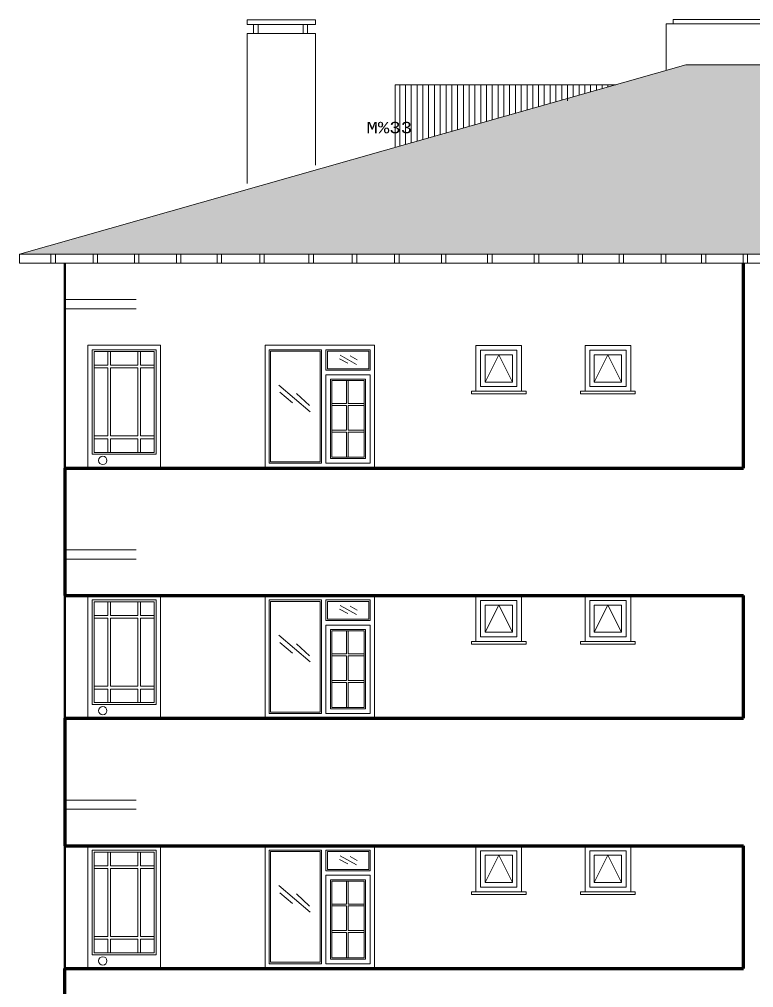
# Model space of a CAD drawing. Header units: millimetres. Extents: x 35860 to 71103, y -11298 to -8385.
# Drawn here: x 59763 to 60569, y -10119 to -9055 of the extents above; entities that cross this region are included whole.
import ezdxf
from ezdxf.enums import TextEntityAlignment as Align

# ---------------------------------------------------------------- set-up
doc = ezdxf.new("R2010")
doc.units = ezdxf.units.MM
doc.header["$MEASUREMENT"] = 0
doc.layers.get('0').update_dxf_attribs({"lineweight": 15})
for name, color, linetype, lineweight in [('02', 2, 'Continuous', 20), ('03_Yazı', 1, 'Continuous', 30), ('05', 4, 'Continuous', 50), ('07', 3, 'Continuous', 70)]:
    doc.layers.add(name, color=color, linetype=linetype, lineweight=lineweight)
doc.styles.add('C', font='')
doc.styles.get('C').set_extended_font_data('Courier New Tur')

msp = doc.modelspace()

# ---------------------------------------------------------------- hatches: boundary and pattern name
h = msp.add_hatch()
h.set_pattern_fill('AR-RSHKE,_O', color=256, scale=0.075)
h.set_pattern_definition([(0, (-8.576, 0), (48.5775, 22.86), [11.43, -9.525, 13.335, -5.715, 17.145, -7.62]), (0, (2.854, 0.952), (48.5775, 22.86), [9.525, -36.195, 7.62, -11.43]), (0, (25.714, -1.429), (48.5775, 22.86), [5.715, -59.055]), (90, (-8.576, 0), (-16.1925, 22.86), [21.9075, -69.5325]), (90, (2.854, 0), (-16.1925, 22.86), [21.43125, -70.00875]), (90, (12.379, 0), (-16.1925, 22.86), [20.0025, -71.4375]), (90, (25.714, -1.429), (-16.1925, 22.86), [21.9075, -69.5325]), (90, (31.429, -1.429), (-16.1925, 22.86), [21.9075, -69.5325]), (90, (48.574, 0), (-16.1925, 22.86), [20.955, -70.485])])
h.paths.add_polyline_path([(60732.1, -9105.4), (60494.8, -9105.4), (59763.2, -9313.4), (61413.5, -9313.4)])

# ---------------------------------------------------------------- linework, layer by layer
for p, q in [((60013.2, -9055.9), (60013.2, -9060.9)), ((60013.2, -9055.9), (60088.2, -9055.9)), ((60013.2, -9060.9), (60088.2, -9060.9)), ((60020.2, -9070.9), (60020.2, -9060.9)), ((60025.2, -9070.9), (60025.2, -9060.9)), ((60074.6, -9070.9), (60074.6, -9060.9)), ((60079.6, -9070.9), (60079.6, -9060.9)), ((60088.2, -9055.9), (60088.2, -9060.9)), ((60013.2, -9070.9), (60088.2, -9070.9)), ((60013.2, -9070.9), (60013.2, -9235.9)), ((60088.2, -9070.9), (60088.2, -9215.7)), ((60494.8, -9105.4), (59763.2, -9313.4)), ((60494.8, -9105.4), (60732.1, -9105.4)), ((59763.2, -9323.4), (59763.2, -9313.4)), ((59763.2, -9313.4), (61413.5, -9313.4)), ((59797.7, -9323.4), (59797.7, -9313.4)), ((59802.7, -9323.4), (59802.7, -9313.4)), ((59844.1, -9323.4), (59844.1, -9313.4)), ((59849.1, -9323.4), (59849.1, -9313.4)), ((59889.5, -9323.4), (59889.5, -9313.4)), ((59894.5, -9323.4), (59894.5, -9313.4)), ((59935.6, -9323.4), (59935.6, -9313.4)), ((59940.6, -9323.4), (59940.6, -9313.4)), ((59980.2, -9323.4), (59980.2, -9313.4)), ((59985.2, -9323.4), (59985.2, -9313.4)), ((60027, -9323.4), (60027, -9313.4)), ((60032, -9323.4), (60032, -9313.4)), ((60081, -9323.4), (60081, -9313.4)), ((60086, -9323.4), (60086, -9313.4)), ((60128.7, -9323.4), (60128.7, -9313.4)), ((60133.7, -9323.4), (60133.7, -9313.4)), ((60175.1, -9323.4), (60175.1, -9313.4)), ((60180.1, -9323.4), (60180.1, -9313.4)), ((60226.5, -9323.4), (60226.5, -9313.4)), ((60231.5, -9323.4), (60231.5, -9313.4)), ((60277.1, -9323.4), (60277.1, -9313.4)), ((60282.1, -9323.4), (60282.1, -9313.4)), ((60328.5, -9323.4), (60328.5, -9313.4)), ((60333.5, -9323.4), (60333.5, -9313.4)), ((60376.6, -9323.4), (60376.6, -9313.4)), ((60381.6, -9323.4), (60381.6, -9313.4)), ((60421.5, -9323.4), (60421.5, -9313.4)), ((60426.5, -9323.4), (60426.5, -9313.4)), ((60467.9, -9323.4), (60467.9, -9313.4)), ((60472.9, -9323.4), (60472.9, -9313.4)), ((60512, -9323.4), (60512, -9313.4)), ((60517, -9323.4), (60517, -9313.4)), ((60557.7, -9323.4), (60557.7, -9313.4)), ((60562.7, -9323.4), (60562.7, -9313.4)), ((59813.2, -9323.4), (59763.2, -9323.4)), ((61363.5, -9323.4), (59813.2, -9323.4)), ((60813.2, -9323.4), (59913.2, -9323.4)), ((59813.2, -9363.4), (59891.4, -9363.4)), ((59813.2, -9373.4), (59891.4, -9373.4)), ((59838.2, -9413.4), (59918.2, -9413.4)), ((59838.2, -9413.4), (59918.2, -9413.4)), ((59838.2, -9413.4), (59918.2, -9413.4)), ((59838.2, -9413.4), (59838.2, -9548.4)), ((59918.2, -9548.4), (59918.2, -9413.4)), ((59918.2, -9548.4), (59918.2, -9413.4)), ((59918.2, -9548), (59918.2, -9413.4)), ((59918.2, -9413.4), (59918.2, -9548.4)), ((59918.2, -9413.4), (59918.2, -9548.4)), ((59918.2, -9413.4), (59918.2, -9548.4)), ((60033.2, -9548.4), (60033.2, -9413.4)), ((60033.2, -9548.4), (60033.2, -9413.4)), ((60033.2, -9548), (60033.2, -9413.4)), ((60033.2, -9413.4), (60153.2, -9413.4)), ((60053.2, -9413.4), (60153.2, -9413.4)), ((60053.2, -9413.4), (60153.2, -9413.4)), ((60153.2, -9413.4), (60153.2, -9548.4)), ((60153.2, -9413.4), (60153.2, -9545.9)), ((60153.2, -9548.4), (60153.2, -9413.4)), ((60153.2, -9413.4), (60153.2, -9548.4)), ((60153.2, -9413.4), (60153.2, -9545.9)), ((60153.2, -9548.4), (60153.2, -9413.4)), ((60153.2, -9413.4), (60153.2, -9548.4)), ((60153.2, -9413.4), (60153.2, -9545.9)), ((60153.2, -9548.4), (60153.2, -9413.4)), ((60153.2, -9413.4), (60153.2, -9548.4)), ((60153.2, -9413.4), (60153.2, -9545.9)), ((60153.2, -9548.4), (60153.2, -9413.4)), ((60153.2, -9413.4), (60153.2, -9548.4)), ((60153.2, -9413.4), (60153.2, -9545.9)), ((60153.2, -9548.4), (60153.2, -9413.4)), ((60153.2, -9413.4), (60153.2, -9548.4)), ((60153.2, -9413.4), (60153.2, -9545.9)), ((60153.2, -9548.4), (60153.2, -9413.4)), ((60153.2, -9413.4), (60153.2, -9548.4)), ((60153.2, -9413.4), (60153.2, -9548.4)), ((60153.2, -9413.4), (60153.2, -9548.4)), ((60153.2, -9413.4), (60153.2, -9548.4)), ((60153.2, -9413.4), (60153.2, -9548.4)), ((60153.2, -9413.4), (60153.2, -9548.4)), ((59843.2, -9418.4), (59843.2, -9533.2)), ((59843.2, -9418.4), (59913.2, -9418.4)), ((59843.2, -9418.4), (59843.2, -9533.2)), ((59843.2, -9418.4), (59913.2, -9418.4)), ((59843.2, -9418.4), (59843.2, -9533.2)), ((59843.2, -9418.4), (59913.2, -9418.4)), ((59845.2, -9420.4), (59845.2, -9531.2)), ((59845.2, -9420.4), (59911.2, -9420.4)), ((59845.2, -9420.4), (59845.2, -9531.2)), ((59845.2, -9420.4), (59911.2, -9420.4)), ((59845.2, -9420.4), (59845.2, -9531.2)), ((59845.2, -9420.4), (59911.2, -9420.4)), ((59860.2, -9420.4), (59860.2, -9435.4)), ((59860.2, -9420.4), (59860.2, -9435.4)), ((59860.2, -9420.4), (59860.2, -9435.4)), ((59863.2, -9420.4), (59863.2, -9435.4)), ((59863.2, -9420.4), (59863.2, -9435.4)), ((59863.2, -9420.4), (59863.2, -9435.4)), ((59893.2, -9420.4), (59893.2, -9435.4)), ((59893.2, -9420.4), (59893.2, -9435.4)), ((59893.2, -9420.4), (59893.2, -9435.4)), ((59896.2, -9420.4), (59896.2, -9435.4)), ((59896.2, -9420.4), (59896.2, -9435.4)), ((59896.2, -9420.4), (59896.2, -9435.4)), ((59911.2, -9420.4), (59911.2, -9531.2)), ((59911.2, -9420.4), (59911.2, -9531.2)), ((59911.2, -9420.4), (59911.2, -9531.2)), ((59913.2, -9418.4), (59913.2, -9533.2)), ((59913.2, -9418.4), (59913.2, -9533.2)), ((59913.2, -9418.4), (59913.2, -9533.2)), ((60037.5, -9471.4), (60037.5, -9418.4)), ((60037.5, -9471.4), (60037.5, -9418.4)), ((60037.5, -9471.4), (60037.5, -9418.4)), ((60037.5, -9418.4), (60094.8, -9418.4)), ((60039, -9466.4), (60039, -9419.9)), ((60039, -9466.4), (60039, -9419.9)), ((60039, -9419.9), (60093.3, -9419.9)), ((60039, -9466.4), (60039, -9419.9)), ((60057.5, -9418.4), (60094.8, -9418.4)), ((60057.5, -9418.4), (60094.8, -9418.4)), ((60059, -9419.9), (60093.3, -9419.9)), ((60059, -9419.9), (60093.3, -9419.9)), ((60093.3, -9463.9), (60093.3, -9419.9)), ((60093.3, -9463.9), (60093.3, -9419.9)), ((60093.3, -9463.9), (60093.3, -9419.9)), ((60094.8, -9468.9), (60094.8, -9418.4)), ((60094.8, -9468.9), (60094.8, -9418.4)), ((60094.8, -9468.9), (60094.8, -9418.4)), ((60099.8, -9418.4), (60099.8, -9440.9)), ((60099.8, -9418.4), (60148.2, -9418.4)), ((60099.8, -9418.4), (60099.8, -9440.9)), ((60099.8, -9418.4), (60148.2, -9418.4)), ((60099.8, -9418.4), (60099.8, -9440.9)), ((60099.8, -9418.4), (60148.2, -9418.4)), ((60101.3, -9419.9), (60101.3, -9439.4)), ((60101.3, -9419.9), (60146.7, -9419.9)), ((60101.3, -9419.9), (60101.3, -9439.4)), ((60101.3, -9419.9), (60146.7, -9419.9)), ((60101.3, -9419.9), (60101.3, -9439.4)), ((60101.3, -9419.9), (60146.7, -9419.9)), ((60133.2, -9434.5), (60115.5, -9424.5)), ((60134.1, -9429.6), (60126.2, -9425.3)), ((60146.7, -9419.9), (60146.7, -9439.4)), ((60146.7, -9419.9), (60146.7, -9439.4)), ((60146.7, -9419.9), (60146.7, -9439.4)), ((60148.2, -9418.4), (60148.2, -9440.9)), ((60148.2, -9418.4), (60148.2, -9440.9)), ((60148.2, -9418.4), (60148.2, -9440.9)), ((60289.4, -9423.9), (60274.4, -9453.9)), ((60304.4, -9453.9), (60289.4, -9423.9)), ((60409.4, -9423.9), (60394.4, -9453.9)), ((60424.4, -9453.9), (60409.4, -9423.9)), ((59845.2, -9435.4), (59860.2, -9435.4)), ((59845.2, -9435.4), (59860.2, -9435.4)), ((59845.2, -9435.4), (59860.2, -9435.4)), ((59863.2, -9435.4), (59893.2, -9435.4)), ((59863.2, -9435.4), (59893.2, -9435.4)), ((59863.2, -9435.4), (59893.2, -9435.4)), ((59896.2, -9435.4), (59911.2, -9435.4)), ((59896.2, -9435.4), (59911.2, -9435.4)), ((59896.2, -9435.4), (59911.2, -9435.4)), ((60123.7, -9433.3), (60114.8, -9428.4)), ((59845.2, -9438.4), (59860.2, -9438.4)), ((59845.2, -9438.4), (59860.2, -9438.4)), ((59845.2, -9438.4), (59860.2, -9438.4)), ((59860.2, -9438.4), (59860.2, -9513.2)), ((59860.2, -9438.4), (59860.2, -9513.2)), ((59860.2, -9438.4), (59860.2, -9513.2)), ((59863.2, -9438.4), (59863.2, -9513.2)), ((59863.2, -9438.4), (59893.2, -9438.4)), ((59863.2, -9438.4), (59863.2, -9513.2)), ((59863.2, -9438.4), (59893.2, -9438.4)), ((59863.2, -9438.4), (59863.2, -9513.2)), ((59863.2, -9438.4), (59893.2, -9438.4)), ((59893.2, -9438.4), (59893.2, -9513.2)), ((59893.2, -9438.4), (59893.2, -9513.2)), ((59893.2, -9438.4), (59893.2, -9513.2)), ((59896.2, -9438.4), (59896.2, -9513.2)), ((59896.2, -9438.4), (59911.2, -9438.4)), ((59896.2, -9438.4), (59896.2, -9513.2)), ((59896.2, -9438.4), (59911.2, -9438.4)), ((59896.2, -9438.4), (59896.2, -9513.2)), ((59896.2, -9438.4), (59911.2, -9438.4)), ((60093.3, -9541.5), (60093.3, -9447.4)), ((60093.3, -9541.5), (60093.3, -9447.4)), ((60093.3, -9541.5), (60093.3, -9447.4)), ((60094.8, -9543), (60094.8, -9445.9)), ((60094.8, -9543), (60094.8, -9445.9)), ((60094.8, -9543), (60094.8, -9445.9)), ((60148.2, -9440.9), (60099.8, -9440.9)), ((60148.2, -9440.9), (60099.8, -9440.9)), ((60148.2, -9440.9), (60099.8, -9440.9)), ((60099.8, -9445.9), (60099.8, -9543)), ((60099.8, -9445.9), (60148.2, -9445.9)), ((60099.8, -9445.9), (60099.8, -9543)), ((60099.8, -9445.9), (60148.2, -9445.9)), ((60099.8, -9445.9), (60099.8, -9543)), ((60099.8, -9445.9), (60148.2, -9445.9)), ((60146.7, -9439.4), (60101.3, -9439.4)), ((60146.7, -9439.4), (60101.3, -9439.4)), ((60146.7, -9439.4), (60101.3, -9439.4)), ((60148.2, -9445.9), (60148.2, -9543)), ((60148.2, -9445.9), (60148.2, -9543)), ((60148.2, -9445.9), (60148.2, -9543)), ((60082.6, -9486.5), (60048.2, -9457.2)), ((60104.8, -9538), (60104.8, -9450.9)), ((60104.8, -9450.9), (60143.2, -9450.9)), ((60104.8, -9538), (60104.8, -9450.9)), ((60104.8, -9450.9), (60143.2, -9450.9)), ((60104.8, -9538), (60104.8, -9450.9)), ((60104.8, -9450.9), (60143.2, -9450.9)), ((60106.3, -9536.5), (60106.3, -9452.4)), ((60106.3, -9452.4), (60141.7, -9452.4)), ((60106.3, -9536.5), (60106.3, -9452.4)), ((60106.3, -9452.4), (60141.7, -9452.4)), ((60106.3, -9536.5), (60106.3, -9452.4)), ((60106.3, -9452.4), (60141.7, -9452.4)), ((60122.3, -9452.4), (60122.3, -9477.6)), ((60122.3, -9452.4), (60122.3, -9477.6)), ((60122.3, -9452.4), (60122.3, -9477.6)), ((60124.3, -9452.4), (60124.3, -9477.6)), ((60124.3, -9452.4), (60124.3, -9477.6)), ((60124.3, -9452.4), (60124.3, -9477.6)), ((60141.7, -9452.4), (60141.7, -9536.5)), ((60141.7, -9452.4), (60141.7, -9536.5)), ((60141.7, -9452.4), (60141.7, -9536.5)), ((60143.2, -9450.9), (60143.2, -9538)), ((60143.2, -9450.9), (60143.2, -9538)), ((60143.2, -9450.9), (60143.2, -9538)), ((60037.5, -9543), (60037.5, -9458.4)), ((60037.5, -9543), (60037.5, -9458.4)), ((60037.5, -9543), (60037.5, -9458.4)), ((60039, -9541.5), (60039, -9459.9)), ((60039, -9541.5), (60039, -9459.9)), ((60039, -9541.5), (60039, -9459.9)), ((60062.9, -9476.8), (60049.1, -9465.2)), ((60081.8, -9479.8), (60067.3, -9466.4)), ((60259.4, -9466.9), (60259.4, -9463.9)), ((60259.4, -9463.9), (60264.4, -9463.9)), ((60319.4, -9466.9), (60259.4, -9466.9)), ((60314.4, -9463.9), (60319.4, -9463.9)), ((60319.4, -9463.9), (60319.4, -9466.9)), ((60379.4, -9466.9), (60379.4, -9463.9)), ((60379.4, -9463.9), (60384.4, -9463.9)), ((60439.4, -9466.9), (60379.4, -9466.9)), ((60434.4, -9463.9), (60439.4, -9463.9)), ((60439.4, -9463.9), (60439.4, -9466.9)), ((60106.3, -9477.6), (60122.3, -9477.6)), ((60106.3, -9477.6), (60122.3, -9477.6)), ((60106.3, -9477.6), (60122.3, -9477.6)), ((60124.3, -9477.6), (60141.7, -9477.6)), ((60124.3, -9477.6), (60141.7, -9477.6)), ((60124.3, -9477.6), (60141.7, -9477.6)), ((60106.3, -9479.6), (60122.3, -9479.6)), ((60106.3, -9479.6), (60122.3, -9479.6)), ((60106.3, -9479.6), (60122.3, -9479.6)), ((60122.3, -9479.6), (60122.3, -9506.7)), ((60122.3, -9479.6), (60122.3, -9506.7)), ((60122.3, -9479.6), (60122.3, -9506.7)), ((60124.3, -9479.6), (60124.3, -9506.7)), ((60124.3, -9479.6), (60141.7, -9479.6)), ((60124.3, -9479.6), (60124.3, -9506.7)), ((60124.3, -9479.6), (60141.7, -9479.6)), ((60124.3, -9479.6), (60124.3, -9506.7)), ((60124.3, -9479.6), (60141.7, -9479.6)), ((60106.3, -9506.7), (60122.3, -9506.7)), ((60106.3, -9506.7), (60122.3, -9506.7)), ((60106.3, -9506.7), (60122.3, -9506.7)), ((60122.3, -9508.9), (60106.3, -9508.9)), ((60122.3, -9508.9), (60106.3, -9508.9)), ((60122.3, -9508.9), (60106.3, -9508.9)), ((60122.3, -9508.9), (60122.3, -9536.5)), ((60122.3, -9508.9), (60122.3, -9536.5)), ((60122.3, -9508.9), (60122.3, -9536.5)), ((60124.3, -9506.7), (60141.8, -9506.7)), ((60124.3, -9506.7), (60141.8, -9506.7)), ((60124.3, -9506.7), (60141.8, -9506.7)), ((60124.3, -9508.9), (60124.3, -9536.5)), ((60141.7, -9508.9), (60124.3, -9508.9)), ((60124.3, -9508.9), (60124.3, -9536.5)), ((60141.7, -9508.9), (60124.3, -9508.9)), ((60124.3, -9508.9), (60124.3, -9536.5)), ((60141.7, -9508.9), (60124.3, -9508.9)), ((59860.2, -9513.2), (59845.2, -9513.2)), ((59860.2, -9513.2), (59845.2, -9513.2)), ((59860.2, -9513.2), (59845.2, -9513.2)), ((59860.2, -9516.2), (59845.2, -9516.2)), ((59860.2, -9516.2), (59845.2, -9516.2)), ((59860.2, -9516.2), (59845.2, -9516.2)), ((59860.2, -9516.2), (59860.2, -9531.2)), ((59860.2, -9516.2), (59860.2, -9531.2)), ((59860.2, -9516.2), (59860.2, -9531.2)), ((59893.2, -9513.2), (59863.2, -9513.2)), ((59893.2, -9513.2), (59863.2, -9513.2)), ((59893.2, -9513.2), (59863.2, -9513.2)), ((59893.2, -9516.2), (59863.2, -9516.2)), ((59863.2, -9516.2), (59863.2, -9531.2)), ((59893.2, -9516.2), (59863.2, -9516.2)), ((59863.2, -9516.2), (59863.2, -9531.2)), ((59893.2, -9516.2), (59863.2, -9516.2)), ((59863.2, -9516.2), (59863.2, -9531.2)), ((59893.2, -9516.2), (59893.2, -9531.2)), ((59893.2, -9516.2), (59893.2, -9531.2)), ((59893.2, -9516.2), (59893.2, -9531.2)), ((59911.2, -9513.2), (59896.2, -9513.2)), ((59911.2, -9513.2), (59896.2, -9513.2)), ((59911.2, -9513.2), (59896.2, -9513.2)), ((59896.2, -9516.2), (59896.2, -9531.2)), ((59911.2, -9516.2), (59896.2, -9516.2)), ((59896.2, -9516.2), (59896.2, -9531.2)), ((59911.2, -9516.2), (59896.2, -9516.2)), ((59896.2, -9516.2), (59896.2, -9531.2)), ((59911.2, -9516.2), (59896.2, -9516.2)), ((59911.2, -9531.2), (59845.2, -9531.2)), ((59911.2, -9531.2), (59845.2, -9531.2)), ((59911.2, -9531.2), (59845.2, -9531.2)), ((59913.2, -9533.2), (59843.2, -9533.2)), ((59913.2, -9533.2), (59843.2, -9533.2)), ((59913.2, -9533.2), (59843.2, -9533.2)), ((60094.8, -9543), (60037.5, -9543)), ((60093.3, -9541.5), (60039, -9541.5)), ((60094.8, -9543), (60057.5, -9543)), ((60094.8, -9543), (60057.5, -9543)), ((60093.3, -9541.5), (60059, -9541.5)), ((60093.3, -9541.5), (60059, -9541.5)), ((60148.2, -9543), (60099.8, -9543)), ((60148.2, -9543), (60099.8, -9543)), ((60148.2, -9543), (60099.8, -9543)), ((60143.2, -9538), (60104.8, -9538)), ((60143.2, -9538), (60104.8, -9538)), ((60143.2, -9538), (60104.8, -9538)), ((60141.7, -9536.5), (60106.3, -9536.5)), ((60141.7, -9536.5), (60106.3, -9536.5)), ((60141.7, -9536.5), (60106.3, -9536.5)), ((59813.2, -9638.4), (59891.4, -9638.4)), ((59813.2, -9648.4), (59891.4, -9648.4)), ((59838.2, -9688.4), (59918.2, -9688.4)), ((59838.2, -9688.4), (59918.2, -9688.4)), ((59838.2, -9688.4), (59918.2, -9688.4)), ((59838.2, -9688.4), (59838.2, -9823.4)), ((59918.2, -9823.4), (59918.2, -9688.4)), ((59918.2, -9823.4), (59918.2, -9688.4)), ((59918.2, -9823), (59918.2, -9688.4)), ((59918.2, -9688.4), (59918.2, -9823.4)), ((59918.2, -9688.4), (59918.2, -9823.4)), ((59918.2, -9688.4), (59918.2, -9823.4)), ((60033.2, -9823.4), (60033.2, -9688.4)), ((60033.2, -9823.4), (60033.2, -9688.4)), ((60033.2, -9823), (60033.2, -9688.4)), ((60033.2, -9688.4), (60153.2, -9688.4)), ((60053.2, -9688.4), (60153.2, -9688.4)), ((60053.2, -9688.4), (60153.2, -9688.4)), ((60153.2, -9688.4), (60153.2, -9823.4)), ((60153.2, -9688.4), (60153.2, -9820.9)), ((60153.2, -9823.4), (60153.2, -9688.4)), ((60153.2, -9688.4), (60153.2, -9823.4)), ((60153.2, -9688.4), (60153.2, -9820.9)), ((60153.2, -9823.4), (60153.2, -9688.4)), ((60153.2, -9688.4), (60153.2, -9823.4)), ((60153.2, -9688.4), (60153.2, -9820.9)), ((60153.2, -9823.4), (60153.2, -9688.4)), ((60153.2, -9688.4), (60153.2, -9823.4)), ((60153.2, -9688.4), (60153.2, -9820.9)), ((60153.2, -9823.4), (60153.2, -9688.4)), ((60153.2, -9688.4), (60153.2, -9823.4)), ((60153.2, -9688.4), (60153.2, -9820.9)), ((60153.2, -9823.4), (60153.2, -9688.4)), ((60153.2, -9688.4), (60153.2, -9823.4)), ((60153.2, -9688.4), (60153.2, -9820.9)), ((60153.2, -9823.4), (60153.2, -9688.4)), ((60153.2, -9688.4), (60153.2, -9823.4)), ((60153.2, -9688.4), (60153.2, -9823.4)), ((60153.2, -9688.4), (60153.2, -9823.4)), ((60153.2, -9688.4), (60153.2, -9823.4)), ((60153.2, -9688.4), (60153.2, -9823.4)), ((60153.2, -9688.4), (60153.2, -9823.4)), ((59843.2, -9693.4), (59843.2, -9808.2)), ((59843.2, -9693.4), (59913.2, -9693.4)), ((59843.2, -9693.4), (59843.2, -9808.2)), ((59843.2, -9693.4), (59913.2, -9693.4)), ((59843.2, -9693.4), (59843.2, -9808.2)), ((59843.2, -9693.4), (59913.2, -9693.4)), ((59845.2, -9695.4), (59845.2, -9806.2)), ((59845.2, -9695.4), (59911.2, -9695.4)), ((59845.2, -9695.4), (59845.2, -9806.2)), ((59845.2, -9695.4), (59911.2, -9695.4)), ((59845.2, -9695.4), (59845.2, -9806.2)), ((59845.2, -9695.4), (59911.2, -9695.4)), ((59860.2, -9695.4), (59860.2, -9710.4)), ((59860.2, -9695.4), (59860.2, -9710.4)), ((59860.2, -9695.4), (59860.2, -9710.4)), ((59863.2, -9695.4), (59863.2, -9710.4)), ((59863.2, -9695.4), (59863.2, -9710.4)), ((59863.2, -9695.4), (59863.2, -9710.4)), ((59893.2, -9695.4), (59893.2, -9710.4)), ((59893.2, -9695.4), (59893.2, -9710.4)), ((59893.2, -9695.4), (59893.2, -9710.4)), ((59896.2, -9695.4), (59896.2, -9710.4)), ((59896.2, -9695.4), (59896.2, -9710.4)), ((59896.2, -9695.4), (59896.2, -9710.4)), ((59911.2, -9695.4), (59911.2, -9806.2)), ((59911.2, -9695.4), (59911.2, -9806.2)), ((59911.2, -9695.4), (59911.2, -9806.2)), ((59913.2, -9693.4), (59913.2, -9808.2)), ((59913.2, -9693.4), (59913.2, -9808.2)), ((59913.2, -9693.4), (59913.2, -9808.2)), ((60037.5, -9746.4), (60037.5, -9693.4)), ((60037.5, -9746.4), (60037.5, -9693.4)), ((60037.5, -9746.4), (60037.5, -9693.4)), ((60037.5, -9693.4), (60094.8, -9693.4)), ((60039, -9741.4), (60039, -9694.9)), ((60039, -9741.4), (60039, -9694.9)), ((60039, -9694.9), (60093.3, -9694.9)), ((60039, -9741.4), (60039, -9694.9)), ((60057.5, -9693.4), (60094.8, -9693.4)), ((60057.5, -9693.4), (60094.8, -9693.4)), ((60059, -9694.9), (60093.3, -9694.9)), ((60059, -9694.9), (60093.3, -9694.9)), ((60093.3, -9738.9), (60093.3, -9694.9)), ((60093.3, -9738.9), (60093.3, -9694.9)), ((60093.3, -9738.9), (60093.3, -9694.9)), ((60094.8, -9743.9), (60094.8, -9693.4)), ((60094.8, -9743.9), (60094.8, -9693.4)), ((60094.8, -9743.9), (60094.8, -9693.4)), ((60099.8, -9693.4), (60099.8, -9715.9)), ((60099.8, -9693.4), (60148.2, -9693.4)), ((60099.8, -9693.4), (60099.8, -9715.9)), ((60099.8, -9693.4), (60148.2, -9693.4)), ((60099.8, -9693.4), (60099.8, -9715.9)), ((60099.8, -9693.4), (60148.2, -9693.4)), ((60101.3, -9694.9), (60101.3, -9714.4)), ((60101.3, -9694.9), (60146.7, -9694.9)), ((60101.3, -9694.9), (60101.3, -9714.4)), ((60101.3, -9694.9), (60146.7, -9694.9)), ((60101.3, -9694.9), (60101.3, -9714.4)), ((60101.3, -9694.9), (60146.7, -9694.9)), ((60133.2, -9709.5), (60115.5, -9699.5)), ((60134.1, -9704.6), (60126.2, -9700.3)), ((60146.7, -9694.9), (60146.7, -9714.4)), ((60146.7, -9694.9), (60146.7, -9714.4)), ((60146.7, -9694.9), (60146.7, -9714.4)), ((60148.2, -9693.4), (60148.2, -9715.9)), ((60148.2, -9693.4), (60148.2, -9715.9)), ((60148.2, -9693.4), (60148.2, -9715.9)), ((60289.4, -9698.9), (60274.4, -9728.9)), ((60304.4, -9728.9), (60289.4, -9698.9)), ((60409.4, -9698.9), (60394.4, -9728.9)), ((60424.4, -9728.9), (60409.4, -9698.9)), ((59845.2, -9710.4), (59860.2, -9710.4)), ((59845.2, -9710.4), (59860.2, -9710.4)), ((59845.2, -9710.4), (59860.2, -9710.4)), ((59863.2, -9710.4), (59893.2, -9710.4)), ((59863.2, -9710.4), (59893.2, -9710.4)), ((59863.2, -9710.4), (59893.2, -9710.4)), ((59896.2, -9710.4), (59911.2, -9710.4)), ((59896.2, -9710.4), (59911.2, -9710.4)), ((59896.2, -9710.4), (59911.2, -9710.4)), ((60123.7, -9708.3), (60114.8, -9703.4)), ((59845.2, -9713.4), (59860.2, -9713.4)), ((59845.2, -9713.4), (59860.2, -9713.4)), ((59845.2, -9713.4), (59860.2, -9713.4)), ((59860.2, -9713.4), (59860.2, -9788.2)), ((59860.2, -9713.4), (59860.2, -9788.2)), ((59860.2, -9713.4), (59860.2, -9788.2)), ((59863.2, -9713.4), (59863.2, -9788.2)), ((59863.2, -9713.4), (59893.2, -9713.4)), ((59863.2, -9713.4), (59863.2, -9788.2)), ((59863.2, -9713.4), (59893.2, -9713.4)), ((59863.2, -9713.4), (59863.2, -9788.2)), ((59863.2, -9713.4), (59893.2, -9713.4)), ((59893.2, -9713.4), (59893.2, -9788.2)), ((59893.2, -9713.4), (59893.2, -9788.2)), ((59893.2, -9713.4), (59893.2, -9788.2)), ((59896.2, -9713.4), (59896.2, -9788.2)), ((59896.2, -9713.4), (59911.2, -9713.4)), ((59896.2, -9713.4), (59896.2, -9788.2)), ((59896.2, -9713.4), (59911.2, -9713.4)), ((59896.2, -9713.4), (59896.2, -9788.2)), ((59896.2, -9713.4), (59911.2, -9713.4)), ((60093.3, -9816.5), (60093.3, -9722.4)), ((60093.3, -9816.5), (60093.3, -9722.4)), ((60093.3, -9816.5), (60093.3, -9722.4)), ((60094.8, -9818), (60094.8, -9720.9)), ((60094.8, -9818), (60094.8, -9720.9)), ((60094.8, -9818), (60094.8, -9720.9)), ((60148.2, -9715.9), (60099.8, -9715.9)), ((60148.2, -9715.9), (60099.8, -9715.9)), ((60148.2, -9715.9), (60099.8, -9715.9)), ((60099.8, -9720.9), (60099.8, -9818)), ((60099.8, -9720.9), (60148.2, -9720.9)), ((60099.8, -9720.9), (60099.8, -9818)), ((60099.8, -9720.9), (60148.2, -9720.9)), ((60099.8, -9720.9), (60099.8, -9818)), ((60099.8, -9720.9), (60148.2, -9720.9)), ((60146.7, -9714.4), (60101.3, -9714.4)), ((60146.7, -9714.4), (60101.3, -9714.4)), ((60146.7, -9714.4), (60101.3, -9714.4)), ((60148.2, -9720.9), (60148.2, -9818)), ((60148.2, -9720.9), (60148.2, -9818)), ((60148.2, -9720.9), (60148.2, -9818)), ((60037.5, -9818), (60037.5, -9733.4)), ((60037.5, -9818), (60037.5, -9733.4)), ((60037.5, -9818), (60037.5, -9733.4)), ((60082.6, -9761.5), (60048.2, -9732.2)), ((60104.8, -9813), (60104.8, -9725.9)), ((60104.8, -9725.9), (60143.2, -9725.9)), ((60104.8, -9813), (60104.8, -9725.9)), ((60104.8, -9725.9), (60143.2, -9725.9)), ((60104.8, -9813), (60104.8, -9725.9)), ((60104.8, -9725.9), (60143.2, -9725.9)), ((60106.3, -9811.5), (60106.3, -9727.4)), ((60106.3, -9727.4), (60141.7, -9727.4)), ((60106.3, -9811.5), (60106.3, -9727.4)), ((60106.3, -9727.4), (60141.7, -9727.4)), ((60106.3, -9811.5), (60106.3, -9727.4)), ((60106.3, -9727.4), (60141.7, -9727.4)), ((60122.3, -9727.4), (60122.3, -9752.6)), ((60122.3, -9727.4), (60122.3, -9752.6)), ((60122.3, -9727.4), (60122.3, -9752.6)), ((60124.3, -9727.4), (60124.3, -9752.6)), ((60124.3, -9727.4), (60124.3, -9752.6)), ((60124.3, -9727.4), (60124.3, -9752.6)), ((60141.7, -9727.4), (60141.7, -9811.5)), ((60141.7, -9727.4), (60141.7, -9811.5)), ((60141.7, -9727.4), (60141.7, -9811.5)), ((60143.2, -9725.9), (60143.2, -9813)), ((60143.2, -9725.9), (60143.2, -9813)), ((60143.2, -9725.9), (60143.2, -9813)), ((60039, -9816.5), (60039, -9734.9)), ((60039, -9816.5), (60039, -9734.9)), ((60039, -9816.5), (60039, -9734.9)), ((60062.9, -9751.8), (60049.1, -9740.2)), ((60081.8, -9754.8), (60067.3, -9741.4)), ((60259.4, -9741.9), (60259.4, -9738.9)), ((60259.4, -9738.9), (60264.4, -9738.9)), ((60319.4, -9741.9), (60259.4, -9741.9)), ((60314.4, -9738.9), (60319.4, -9738.9)), ((60319.4, -9738.9), (60319.4, -9741.9)), ((60379.4, -9741.9), (60379.4, -9738.9)), ((60379.4, -9738.9), (60384.4, -9738.9)), ((60439.4, -9741.9), (60379.4, -9741.9)), ((60434.4, -9738.9), (60439.4, -9738.9)), ((60439.4, -9738.9), (60439.4, -9741.9)), ((60106.3, -9752.6), (60122.3, -9752.6)), ((60106.3, -9752.6), (60122.3, -9752.6)), ((60106.3, -9752.6), (60122.3, -9752.6)), ((60106.3, -9754.6), (60122.3, -9754.6)), ((60106.3, -9754.6), (60122.3, -9754.6)), ((60106.3, -9754.6), (60122.3, -9754.6)), ((60122.3, -9754.6), (60122.3, -9781.7)), ((60122.3, -9754.6), (60122.3, -9781.7)), ((60122.3, -9754.6), (60122.3, -9781.7)), ((60124.3, -9752.6), (60141.7, -9752.6)), ((60124.3, -9752.6), (60141.7, -9752.6)), ((60124.3, -9752.6), (60141.7, -9752.6)), ((60124.3, -9754.6), (60124.3, -9781.7)), ((60124.3, -9754.6), (60141.7, -9754.6)), ((60124.3, -9754.6), (60124.3, -9781.7)), ((60124.3, -9754.6), (60141.7, -9754.6)), ((60124.3, -9754.6), (60124.3, -9781.7)), ((60124.3, -9754.6), (60141.7, -9754.6)), ((60106.3, -9781.7), (60122.3, -9781.7)), ((60106.3, -9781.7), (60122.3, -9781.7)), ((60106.3, -9781.7), (60122.3, -9781.7)), ((60122.3, -9783.9), (60106.3, -9783.9)), ((60122.3, -9783.9), (60106.3, -9783.9)), ((60122.3, -9783.9), (60106.3, -9783.9)), ((60122.3, -9783.9), (60122.3, -9811.5)), ((60122.3, -9783.9), (60122.3, -9811.5)), ((60122.3, -9783.9), (60122.3, -9811.5)), ((60124.3, -9781.7), (60141.8, -9781.7)), ((60124.3, -9781.7), (60141.8, -9781.7)), ((60124.3, -9781.7), (60141.8, -9781.7)), ((60124.3, -9783.9), (60124.3, -9811.5)), ((60141.7, -9783.9), (60124.3, -9783.9)), ((60124.3, -9783.9), (60124.3, -9811.5)), ((60141.7, -9783.9), (60124.3, -9783.9)), ((60124.3, -9783.9), (60124.3, -9811.5)), ((60141.7, -9783.9), (60124.3, -9783.9)), ((59860.2, -9788.2), (59845.2, -9788.2)), ((59860.2, -9788.2), (59845.2, -9788.2)), ((59860.2, -9788.2), (59845.2, -9788.2)), ((59860.2, -9791.2), (59845.2, -9791.2)), ((59860.2, -9791.2), (59845.2, -9791.2)), ((59860.2, -9791.2), (59845.2, -9791.2)), ((59860.2, -9791.2), (59860.2, -9806.2)), ((59860.2, -9791.2), (59860.2, -9806.2)), ((59860.2, -9791.2), (59860.2, -9806.2)), ((59893.2, -9788.2), (59863.2, -9788.2)), ((59893.2, -9788.2), (59863.2, -9788.2)), ((59893.2, -9788.2), (59863.2, -9788.2)), ((59893.2, -9791.2), (59863.2, -9791.2)), ((59863.2, -9791.2), (59863.2, -9806.2)), ((59893.2, -9791.2), (59863.2, -9791.2)), ((59863.2, -9791.2), (59863.2, -9806.2)), ((59893.2, -9791.2), (59863.2, -9791.2)), ((59863.2, -9791.2), (59863.2, -9806.2)), ((59893.2, -9791.2), (59893.2, -9806.2)), ((59893.2, -9791.2), (59893.2, -9806.2)), ((59893.2, -9791.2), (59893.2, -9806.2)), ((59911.2, -9788.2), (59896.2, -9788.2)), ((59911.2, -9788.2), (59896.2, -9788.2)), ((59911.2, -9788.2), (59896.2, -9788.2)), ((59896.2, -9791.2), (59896.2, -9806.2)), ((59911.2, -9791.2), (59896.2, -9791.2)), ((59896.2, -9791.2), (59896.2, -9806.2)), ((59911.2, -9791.2), (59896.2, -9791.2)), ((59896.2, -9791.2), (59896.2, -9806.2)), ((59911.2, -9791.2), (59896.2, -9791.2)), ((59913.2, -9808.2), (59843.2, -9808.2)), ((59913.2, -9808.2), (59843.2, -9808.2)), ((59913.2, -9808.2), (59843.2, -9808.2)), ((59911.2, -9806.2), (59845.2, -9806.2)), ((59911.2, -9806.2), (59845.2, -9806.2)), ((59911.2, -9806.2), (59845.2, -9806.2)), ((60094.8, -9818), (60037.5, -9818)), ((60093.3, -9816.5), (60039, -9816.5)), ((60094.8, -9818), (60057.5, -9818)), ((60094.8, -9818), (60057.5, -9818)), ((60093.3, -9816.5), (60059, -9816.5)), ((60093.3, -9816.5), (60059, -9816.5)), ((60148.2, -9818), (60099.8, -9818)), ((60148.2, -9818), (60099.8, -9818)), ((60148.2, -9818), (60099.8, -9818)), ((60143.2, -9813), (60104.8, -9813)), ((60143.2, -9813), (60104.8, -9813)), ((60143.2, -9813), (60104.8, -9813)), ((60141.7, -9811.5), (60106.3, -9811.5)), ((60141.7, -9811.5), (60106.3, -9811.5)), ((60141.7, -9811.5), (60106.3, -9811.5)), ((59813.2, -9913.4), (59891.4, -9913.4)), ((59813.2, -9923.4), (59891.4, -9923.4)), ((59838.2, -9963.4), (59918.2, -9963.4)), ((59838.2, -9963.4), (59918.2, -9963.4)), ((59838.2, -9963.4), (59918.2, -9963.4)), ((59838.2, -9963.4), (59838.2, -10098.4)), ((59843.2, -9968.4), (59843.2, -10083.2)), ((59843.2, -9968.4), (59913.2, -9968.4)), ((59843.2, -9968.4), (59843.2, -10083.2)), ((59843.2, -9968.4), (59913.2, -9968.4)), ((59843.2, -9968.4), (59843.2, -10083.2)), ((59843.2, -9968.4), (59913.2, -9968.4)), ((59913.2, -9968.4), (59913.2, -10083.2)), ((59913.2, -9968.4), (59913.2, -10083.2)), ((59913.2, -9968.4), (59913.2, -10083.2)), ((59918.2, -10098.4), (59918.2, -9963.4)), ((59918.2, -10098.4), (59918.2, -9963.4)), ((59918.2, -10098), (59918.2, -9963.4)), ((59918.2, -9963.4), (59918.2, -10098.4)), ((59918.2, -9963.4), (59918.2, -10098.4)), ((59918.2, -9963.4), (59918.2, -10098.4)), ((60033.2, -10098.4), (60033.2, -9963.4)), ((60033.2, -10098.4), (60033.2, -9963.4)), ((60033.2, -10098), (60033.2, -9963.4)), ((60033.2, -9963.4), (60153.2, -9963.4)), ((60037.5, -10021.4), (60037.5, -9968.4)), ((60037.5, -10021.4), (60037.5, -9968.4)), ((60037.5, -10021.4), (60037.5, -9968.4)), ((60037.5, -9968.4), (60094.8, -9968.4)), ((60053.2, -9963.4), (60153.2, -9963.4)), ((60053.2, -9963.4), (60153.2, -9963.4)), ((60057.5, -9968.4), (60094.8, -9968.4)), ((60057.5, -9968.4), (60094.8, -9968.4)), ((60094.8, -10018.9), (60094.8, -9968.4)), ((60094.8, -10018.9), (60094.8, -9968.4)), ((60094.8, -10018.9), (60094.8, -9968.4)), ((60099.8, -9968.4), (60099.8, -9990.9)), ((60099.8, -9968.4), (60148.2, -9968.4)), ((60099.8, -9968.4), (60099.8, -9990.9)), ((60099.8, -9968.4), (60148.2, -9968.4)), ((60099.8, -9968.4), (60099.8, -9990.9)), ((60099.8, -9968.4), (60148.2, -9968.4)), ((60148.2, -9968.4), (60148.2, -9990.9)), ((60148.2, -9968.4), (60148.2, -9990.9)), ((60148.2, -9968.4), (60148.2, -9990.9)), ((60153.2, -9963.4), (60153.2, -10098.4)), ((60153.2, -9963.4), (60153.2, -10095.9)), ((60153.2, -10098.4), (60153.2, -9963.4)), ((60153.2, -9963.4), (60153.2, -10098.4)), ((60153.2, -9963.4), (60153.2, -10095.9)), ((60153.2, -10098.4), (60153.2, -9963.4)), ((60153.2, -9963.4), (60153.2, -10098.4)), ((60153.2, -9963.4), (60153.2, -10095.9)), ((60153.2, -10098.4), (60153.2, -9963.4)), ((60153.2, -9963.4), (60153.2, -10098.4)), ((60153.2, -9963.4), (60153.2, -10095.9)), ((60153.2, -10098.4), (60153.2, -9963.4)), ((60153.2, -9963.4), (60153.2, -10098.4)), ((60153.2, -9963.4), (60153.2, -10095.9)), ((60153.2, -10098.4), (60153.2, -9963.4)), ((60153.2, -9963.4), (60153.2, -10098.4)), ((60153.2, -9963.4), (60153.2, -10095.9)), ((60153.2, -10098.4), (60153.2, -9963.4)), ((60153.2, -9963.4), (60153.2, -10098.4)), ((60153.2, -9963.4), (60153.2, -10098.4)), ((60153.2, -9963.4), (60153.2, -10098.4)), ((60153.2, -9963.4), (60153.2, -10098.4)), ((60153.2, -9963.4), (60153.2, -10098.4)), ((60153.2, -9963.4), (60153.2, -10098.4)), ((59845.2, -9970.4), (59845.2, -10081.2)), ((59845.2, -9970.4), (59911.2, -9970.4)), ((59845.2, -9970.4), (59845.2, -10081.2)), ((59845.2, -9970.4), (59911.2, -9970.4)), ((59845.2, -9970.4), (59845.2, -10081.2)), ((59845.2, -9970.4), (59911.2, -9970.4)), ((59860.2, -9970.4), (59860.2, -9985.4)), ((59860.2, -9970.4), (59860.2, -9985.4)), ((59860.2, -9970.4), (59860.2, -9985.4)), ((59863.2, -9970.4), (59863.2, -9985.4)), ((59863.2, -9970.4), (59863.2, -9985.4)), ((59863.2, -9970.4), (59863.2, -9985.4)), ((59893.2, -9970.4), (59893.2, -9985.4)), ((59893.2, -9970.4), (59893.2, -9985.4)), ((59893.2, -9970.4), (59893.2, -9985.4)), ((59896.2, -9970.4), (59896.2, -9985.4)), ((59896.2, -9970.4), (59896.2, -9985.4)), ((59896.2, -9970.4), (59896.2, -9985.4)), ((59911.2, -9970.4), (59911.2, -10081.2)), ((59911.2, -9970.4), (59911.2, -10081.2)), ((59911.2, -9970.4), (59911.2, -10081.2)), ((60039, -10016.4), (60039, -9969.9)), ((60039, -10016.4), (60039, -9969.9)), ((60039, -9969.9), (60093.3, -9969.9)), ((60039, -10016.4), (60039, -9969.9)), ((60059, -9969.9), (60093.3, -9969.9)), ((60059, -9969.9), (60093.3, -9969.9)), ((60093.3, -10013.9), (60093.3, -9969.9)), ((60093.3, -10013.9), (60093.3, -9969.9)), ((60093.3, -10013.9), (60093.3, -9969.9)), ((60101.3, -9969.9), (60101.3, -9989.4)), ((60101.3, -9969.9), (60146.7, -9969.9)), ((60101.3, -9969.9), (60101.3, -9989.4)), ((60101.3, -9969.9), (60146.7, -9969.9)), ((60101.3, -9969.9), (60101.3, -9989.4)), ((60101.3, -9969.9), (60146.7, -9969.9)), ((60123.7, -9983.3), (60114.8, -9978.4)), ((60133.2, -9984.5), (60115.5, -9974.5)), ((60134.1, -9979.6), (60126.2, -9975.3)), ((60146.7, -9969.9), (60146.7, -9989.4)), ((60146.7, -9969.9), (60146.7, -9989.4)), ((60146.7, -9969.9), (60146.7, -9989.4)), ((60289.4, -9973.9), (60274.4, -10003.9)), ((60304.4, -10003.9), (60289.4, -9973.9)), ((60409.4, -9973.9), (60394.4, -10003.9)), ((60424.4, -10003.9), (60409.4, -9973.9)), ((59845.2, -9985.4), (59860.2, -9985.4)), ((59845.2, -9985.4), (59860.2, -9985.4)), ((59845.2, -9985.4), (59860.2, -9985.4)), ((59845.2, -9988.4), (59860.2, -9988.4)), ((59845.2, -9988.4), (59860.2, -9988.4)), ((59845.2, -9988.4), (59860.2, -9988.4)), ((59860.2, -9988.4), (59860.2, -10063.2)), ((59860.2, -9988.4), (59860.2, -10063.2)), ((59860.2, -9988.4), (59860.2, -10063.2)), ((59863.2, -9985.4), (59893.2, -9985.4)), ((59863.2, -9985.4), (59893.2, -9985.4)), ((59863.2, -9985.4), (59893.2, -9985.4)), ((59863.2, -9988.4), (59863.2, -10063.2)), ((59863.2, -9988.4), (59893.2, -9988.4)), ((59863.2, -9988.4), (59863.2, -10063.2)), ((59863.2, -9988.4), (59893.2, -9988.4)), ((59863.2, -9988.4), (59863.2, -10063.2)), ((59863.2, -9988.4), (59893.2, -9988.4)), ((59893.2, -9988.4), (59893.2, -10063.2)), ((59893.2, -9988.4), (59893.2, -10063.2)), ((59893.2, -9988.4), (59893.2, -10063.2)), ((59896.2, -9985.4), (59911.2, -9985.4)), ((59896.2, -9985.4), (59911.2, -9985.4)), ((59896.2, -9985.4), (59911.2, -9985.4)), ((59896.2, -9988.4), (59896.2, -10063.2)), ((59896.2, -9988.4), (59911.2, -9988.4)), ((59896.2, -9988.4), (59896.2, -10063.2)), ((59896.2, -9988.4), (59911.2, -9988.4)), ((59896.2, -9988.4), (59896.2, -10063.2)), ((59896.2, -9988.4), (59911.2, -9988.4)), ((60146.7, -9989.4), (60101.3, -9989.4)), ((60146.7, -9989.4), (60101.3, -9989.4)), ((60146.7, -9989.4), (60101.3, -9989.4)), ((60093.3, -10091.5), (60093.3, -9997.4)), ((60093.3, -10091.5), (60093.3, -9997.4)), ((60093.3, -10091.5), (60093.3, -9997.4)), ((60094.8, -10093), (60094.8, -9995.9)), ((60094.8, -10093), (60094.8, -9995.9)), ((60094.8, -10093), (60094.8, -9995.9)), ((60148.2, -9990.9), (60099.8, -9990.9)), ((60148.2, -9990.9), (60099.8, -9990.9)), ((60148.2, -9990.9), (60099.8, -9990.9)), ((60099.8, -9995.9), (60099.8, -10093)), ((60099.8, -9995.9), (60148.2, -9995.9)), ((60099.8, -9995.9), (60099.8, -10093)), ((60099.8, -9995.9), (60148.2, -9995.9)), ((60099.8, -9995.9), (60099.8, -10093)), ((60099.8, -9995.9), (60148.2, -9995.9)), ((60148.2, -9995.9), (60148.2, -10093)), ((60148.2, -9995.9), (60148.2, -10093)), ((60148.2, -9995.9), (60148.2, -10093)), ((60037.5, -10093), (60037.5, -10008.4)), ((60037.5, -10093), (60037.5, -10008.4)), ((60037.5, -10093), (60037.5, -10008.4)), ((60039, -10091.5), (60039, -10009.9)), ((60039, -10091.5), (60039, -10009.9)), ((60039, -10091.5), (60039, -10009.9)), ((60082.6, -10036.5), (60048.2, -10007.2)), ((60104.8, -10088), (60104.8, -10000.9)), ((60104.8, -10000.9), (60143.2, -10000.9)), ((60104.8, -10088), (60104.8, -10000.9)), ((60104.8, -10000.9), (60143.2, -10000.9)), ((60104.8, -10088), (60104.8, -10000.9)), ((60104.8, -10000.9), (60143.2, -10000.9)), ((60106.3, -10086.5), (60106.3, -10002.4)), ((60106.3, -10002.4), (60141.7, -10002.4)), ((60106.3, -10086.5), (60106.3, -10002.4)), ((60106.3, -10002.4), (60141.7, -10002.4)), ((60106.3, -10086.5), (60106.3, -10002.4)), ((60106.3, -10002.4), (60141.7, -10002.4)), ((60122.3, -10002.4), (60122.3, -10027.6)), ((60122.3, -10002.4), (60122.3, -10027.6)), ((60122.3, -10002.4), (60122.3, -10027.6)), ((60124.3, -10002.4), (60124.3, -10027.6)), ((60124.3, -10002.4), (60124.3, -10027.6)), ((60124.3, -10002.4), (60124.3, -10027.6)), ((60141.7, -10002.4), (60141.7, -10086.5)), ((60141.7, -10002.4), (60141.7, -10086.5)), ((60141.7, -10002.4), (60141.7, -10086.5)), ((60143.2, -10000.9), (60143.2, -10088)), ((60143.2, -10000.9), (60143.2, -10088)), ((60143.2, -10000.9), (60143.2, -10088)), ((60062.9, -10026.8), (60049.1, -10015.2)), ((60081.8, -10029.8), (60067.3, -10016.4)), ((60259.4, -10016.9), (60259.4, -10013.9)), ((60259.4, -10013.9), (60264.4, -10013.9)), ((60319.4, -10016.9), (60259.4, -10016.9)), ((60314.4, -10013.9), (60319.4, -10013.9)), ((60319.4, -10013.9), (60319.4, -10016.9)), ((60379.4, -10016.9), (60379.4, -10013.9)), ((60379.4, -10013.9), (60384.4, -10013.9)), ((60439.4, -10016.9), (60379.4, -10016.9)), ((60434.4, -10013.9), (60439.4, -10013.9)), ((60439.4, -10013.9), (60439.4, -10016.9)), ((60106.3, -10027.6), (60122.3, -10027.6)), ((60106.3, -10027.6), (60122.3, -10027.6)), ((60106.3, -10027.6), (60122.3, -10027.6)), ((60106.3, -10029.6), (60122.3, -10029.6)), ((60106.3, -10029.6), (60122.3, -10029.6)), ((60106.3, -10029.6), (60122.3, -10029.6)), ((60122.3, -10029.6), (60122.3, -10056.7)), ((60122.3, -10029.6), (60122.3, -10056.7)), ((60122.3, -10029.6), (60122.3, -10056.7)), ((60124.3, -10027.6), (60141.7, -10027.6)), ((60124.3, -10027.6), (60141.7, -10027.6)), ((60124.3, -10027.6), (60141.7, -10027.6)), ((60124.3, -10029.6), (60124.3, -10056.7)), ((60124.3, -10029.6), (60141.7, -10029.6)), ((60124.3, -10029.6), (60124.3, -10056.7)), ((60124.3, -10029.6), (60141.7, -10029.6)), ((60124.3, -10029.6), (60124.3, -10056.7)), ((60124.3, -10029.6), (60141.7, -10029.6)), ((59860.2, -10063.2), (59845.2, -10063.2)), ((59860.2, -10063.2), (59845.2, -10063.2)), ((59860.2, -10063.2), (59845.2, -10063.2)), ((59893.2, -10063.2), (59863.2, -10063.2)), ((59893.2, -10063.2), (59863.2, -10063.2)), ((59893.2, -10063.2), (59863.2, -10063.2)), ((59911.2, -10063.2), (59896.2, -10063.2)), ((59911.2, -10063.2), (59896.2, -10063.2)), ((59911.2, -10063.2), (59896.2, -10063.2)), ((60106.3, -10056.7), (60122.3, -10056.7)), ((60106.3, -10056.7), (60122.3, -10056.7)), ((60106.3, -10056.7), (60122.3, -10056.7)), ((60122.3, -10058.9), (60106.3, -10058.9)), ((60122.3, -10058.9), (60106.3, -10058.9)), ((60122.3, -10058.9), (60106.3, -10058.9)), ((60122.3, -10058.9), (60122.3, -10086.5)), ((60122.3, -10058.9), (60122.3, -10086.5)), ((60122.3, -10058.9), (60122.3, -10086.5)), ((60124.3, -10056.7), (60141.8, -10056.7)), ((60124.3, -10056.7), (60141.8, -10056.7)), ((60124.3, -10056.7), (60141.8, -10056.7)), ((60124.3, -10058.9), (60124.3, -10086.5)), ((60141.7, -10058.9), (60124.3, -10058.9)), ((60124.3, -10058.9), (60124.3, -10086.5)), ((60141.7, -10058.9), (60124.3, -10058.9)), ((60124.3, -10058.9), (60124.3, -10086.5)), ((60141.7, -10058.9), (60124.3, -10058.9)), ((59860.2, -10066.2), (59845.2, -10066.2)), ((59860.2, -10066.2), (59845.2, -10066.2)), ((59860.2, -10066.2), (59845.2, -10066.2)), ((59860.2, -10066.2), (59860.2, -10081.2)), ((59860.2, -10066.2), (59860.2, -10081.2)), ((59860.2, -10066.2), (59860.2, -10081.2)), ((59893.2, -10066.2), (59863.2, -10066.2)), ((59863.2, -10066.2), (59863.2, -10081.2)), ((59893.2, -10066.2), (59863.2, -10066.2)), ((59863.2, -10066.2), (59863.2, -10081.2)), ((59893.2, -10066.2), (59863.2, -10066.2)), ((59863.2, -10066.2), (59863.2, -10081.2)), ((59893.2, -10066.2), (59893.2, -10081.2)), ((59893.2, -10066.2), (59893.2, -10081.2)), ((59893.2, -10066.2), (59893.2, -10081.2)), ((59896.2, -10066.2), (59896.2, -10081.2)), ((59911.2, -10066.2), (59896.2, -10066.2)), ((59896.2, -10066.2), (59896.2, -10081.2)), ((59911.2, -10066.2), (59896.2, -10066.2)), ((59896.2, -10066.2), (59896.2, -10081.2)), ((59911.2, -10066.2), (59896.2, -10066.2)), ((59913.2, -10083.2), (59843.2, -10083.2)), ((59913.2, -10083.2), (59843.2, -10083.2)), ((59913.2, -10083.2), (59843.2, -10083.2)), ((59911.2, -10081.2), (59845.2, -10081.2)), ((59911.2, -10081.2), (59845.2, -10081.2)), ((59911.2, -10081.2), (59845.2, -10081.2)), ((60094.8, -10093), (60037.5, -10093)), ((60093.3, -10091.5), (60039, -10091.5)), ((60094.8, -10093), (60057.5, -10093)), ((60094.8, -10093), (60057.5, -10093)), ((60093.3, -10091.5), (60059, -10091.5)), ((60093.3, -10091.5), (60059, -10091.5)), ((60148.2, -10093), (60099.8, -10093)), ((60148.2, -10093), (60099.8, -10093)), ((60148.2, -10093), (60099.8, -10093)), ((60143.2, -10088), (60104.8, -10088)), ((60143.2, -10088), (60104.8, -10088)), ((60143.2, -10088), (60104.8, -10088)), ((60141.7, -10086.5), (60106.3, -10086.5)), ((60141.7, -10086.5), (60106.3, -10086.5)), ((60141.7, -10086.5), (60106.3, -10086.5))]:
    msp.add_line(p, q)
for points in [[(60314.4, -9413.9), (60264.4, -9413.9), (60264.4, -9463.9), (60314.4, -9463.9)], [(60434.4, -9413.9), (60384.4, -9413.9), (60384.4, -9463.9), (60434.4, -9463.9)], [(60309.4, -9418.9), (60269.4, -9418.9), (60269.4, -9458.9), (60309.4, -9458.9)], [(60304.4, -9423.9), (60274.4, -9423.9), (60274.4, -9453.9), (60304.4, -9453.9)], [(60429.4, -9418.9), (60389.4, -9418.9), (60389.4, -9458.9), (60429.4, -9458.9)], [(60424.4, -9423.9), (60394.4, -9423.9), (60394.4, -9453.9), (60424.4, -9453.9)], [(60314.4, -9688.9), (60264.4, -9688.9), (60264.4, -9738.9), (60314.4, -9738.9)], [(60434.4, -9688.9), (60384.4, -9688.9), (60384.4, -9738.9), (60434.4, -9738.9)], [(60309.4, -9693.9), (60269.4, -9693.9), (60269.4, -9733.9), (60309.4, -9733.9)], [(60304.4, -9698.9), (60274.4, -9698.9), (60274.4, -9728.9), (60304.4, -9728.9)], [(60429.4, -9693.9), (60389.4, -9693.9), (60389.4, -9733.9), (60429.4, -9733.9)], [(60424.4, -9698.9), (60394.4, -9698.9), (60394.4, -9728.9), (60424.4, -9728.9)], [(60314.4, -9963.9), (60264.4, -9963.9), (60264.4, -10013.9), (60314.4, -10013.9)], [(60434.4, -9963.9), (60384.4, -9963.9), (60384.4, -10013.9), (60434.4, -10013.9)], [(60309.4, -9968.9), (60269.4, -9968.9), (60269.4, -10008.9), (60309.4, -10008.9)], [(60304.4, -9973.9), (60274.4, -9973.9), (60274.4, -10003.9), (60304.4, -10003.9)], [(60429.4, -9968.9), (60389.4, -9968.9), (60389.4, -10008.9), (60429.4, -10008.9)], [(60424.4, -9973.9), (60394.4, -9973.9), (60394.4, -10003.9), (60424.4, -10003.9)]]:
    msp.add_lwpolyline(points, close=True)
for centre in [(59854.7, -9540), (59854.7, -9540), (59854.7, -9540), (59854.7, -9815), (59854.7, -9815), (59854.7, -9815), (59854.7, -10090), (59854.7, -10090), (59854.7, -10090)]:
    msp.add_circle(centre, 4.6)
at = {"layer": '02'}
for p, q in [((60473.4, -9111.5), (60473.4, -9060.4)), ((60473.4, -9060.4), (60753.4, -9060.4)), ((60480.9, -9055.4), (60745.9, -9055.4)), ((60480.9, -9060.4), (60480.9, -9055.4)), ((60418.1, -9127.2), (60175.7, -9127.2)), ((60175.7, -9127.2), (60175.7, -9196.1)), ((60180.8, -9194.7), (60180.8, -9127.2)), ((60187.1, -9192.9), (60187.1, -9127.2)), ((60193.5, -9191.1), (60193.5, -9127.2)), ((60199.8, -9189.3), (60199.8, -9127.2)), ((60206.2, -9187.5), (60206.2, -9127.2)), ((60212.5, -9185.7), (60212.5, -9127.2)), ((60218.9, -9183.9), (60218.9, -9127.2)), ((60225.2, -9182.1), (60225.2, -9127.2)), ((60231.6, -9180.3), (60231.6, -9127.2)), ((60237.9, -9178.4), (60237.9, -9127.2)), ((60244.3, -9176.6), (60244.3, -9127.2)), ((60250.6, -9174.8), (60250.6, -9127.2)), ((60257, -9173), (60257, -9127.2)), ((60263.3, -9171.2), (60263.3, -9127.2)), ((60269.7, -9169.4), (60269.7, -9127.2)), ((60276, -9167.6), (60276, -9127.2)), ((60282.4, -9165.8), (60282.4, -9127.2)), ((60288.7, -9164), (60288.7, -9127.2)), ((60295.1, -9162.2), (60295.1, -9127.2)), ((60301.4, -9160.4), (60301.4, -9127.2)), ((60307.8, -9158.6), (60307.8, -9127.2)), ((60314.1, -9156.8), (60314.1, -9127.2)), ((60320.5, -9155), (60320.5, -9127.2)), ((60326.8, -9153.2), (60326.8, -9127.2)), ((60333.2, -9151.4), (60333.2, -9127.2)), ((60339.5, -9149.6), (60339.5, -9127.2)), ((60345.9, -9147.8), (60345.9, -9127.2)), ((60352.2, -9145.9), (60352.2, -9127.2)), ((60358.6, -9144.1), (60358.6, -9127.2)), ((60364.9, -9144.8), (60364.9, -9127.2)), ((60371.3, -9140.5), (60371.3, -9127.2)), ((60377.6, -9138.7), (60377.6, -9127.2)), ((60384, -9136.9), (60384, -9127.2)), ((60390.3, -9135.1), (60390.3, -9127.2)), ((60396.7, -9133.3), (60396.7, -9127.2)), ((60403, -9131.5), (60403, -9127.2)), ((60409.4, -9129.7), (60409.4, -9127.2)), ((60415.7, -9128), (60415.7, -9127.2))]:
    msp.add_line(p, q, dxfattribs=at)
at = {"layer": '05'}
for p, q in [((59813.2, -9363.4), (59813.2, -9323.4)), ((59813.2, -9548.4), (59813.2, -9363.4)), ((59813.2, -9648.4), (59813.2, -9823.4)), ((59813.2, -9923.4), (59813.2, -10098.4))]:
    msp.add_line(p, q, dxfattribs=at)
at = {"layer": '07'}
for p, q in [((60558.2, -9548.4), (60558.2, -9323.4)), ((60558.2, -9548.4), (60558.2, -9498.8)), ((59813.2, -9548.4), (60558.2, -9548.4)), ((59813.2, -9548.4), (59813.2, -9688.4)), ((59813.2, -9688.4), (60558.2, -9688.4)), ((60558.2, -9823.4), (60558.2, -9688.4)), ((60558.2, -9823.4), (60558.2, -9773.8)), ((59813.2, -9823.4), (60558.2, -9823.4)), ((59813.2, -9823.4), (59813.2, -9963.4)), ((59813.2, -9963.4), (60558.2, -9963.4)), ((60558.2, -10098.4), (60558.2, -9963.4)), ((59813.2, -10238.4), (59813.2, -10098.4)), ((59813.2, -10098.4), (60558.2, -10098.4))]:
    msp.add_line(p, q, dxfattribs=at)

# ---------------------------------------------------------------- texts
at = {"layer": '03_Yazı', "style": 'C'}
msp.add_attdef('M%33', text='A:10.00m2', height=12.5, dxfattribs=at).set_placement((60169.3, -9174.3), align=Align.MIDDLE_CENTER)

doc.saveas('drawing.dxf')
